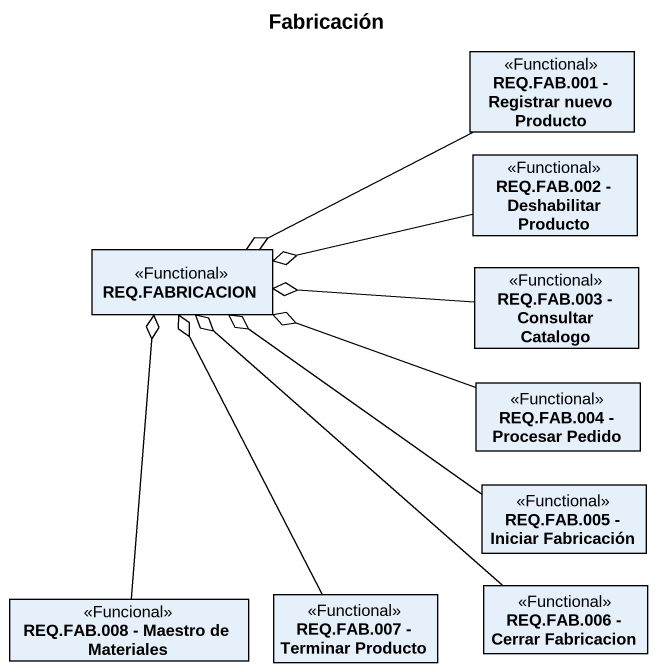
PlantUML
@startuml
title Fabricación
hide circle
hide empty members
class "REQ.FAB.001 - Registrar nuevo Producto" as REQ_FAB_001_Registrar_nuevo <<Functional>>
class "REQ.FAB.002 - Deshabilitar Producto" as REQ_FAB_002_Deshabilitar <<Functional>>
class "REQ.FABRICACION" as REQ_FABRICACION <<Functional>>
class "REQ.FAB.003 - Consultar Catalogo" as REQ_FAB_003_Consultar <<Functional>>
class "REQ.FAB.004 - Procesar Pedido" as REQ_FAB_004_Procesar_Pedido <<Functional>>
class "REQ.FAB.005 - Iniciar Fabricación" as REQ_FAB_005_Iniciar <<Functional>>
class "REQ.FAB.008 - Maestro de Materiales" as REQ_FAB_008_Maestro_de <<Funcional>>
class "REQ.FAB.007 - Terminar Producto" as REQ_FAB_007_Terminar <<Functional>>
class "REQ.FAB.006 - Cerrar Fabricacion" as REQ_FAB_006_Cerrar <<Functional>>
REQ_FAB_001_Registrar_nuevo -left-o REQ_FABRICACION
REQ_FAB_002_Deshabilitar -left-o REQ_FABRICACION
REQ_FAB_003_Consultar -left-o REQ_FABRICACION
REQ_FAB_004_Procesar_Pedido -left-o REQ_FABRICACION
REQ_FAB_005_Iniciar -up-o REQ_FABRICACION
REQ_FAB_008_Maestro_de -up-o REQ_FABRICACION
REQ_FAB_007_Terminar -up-o REQ_FABRICACION
REQ_FAB_006_Cerrar -up-o REQ_FABRICACION
@enduml
